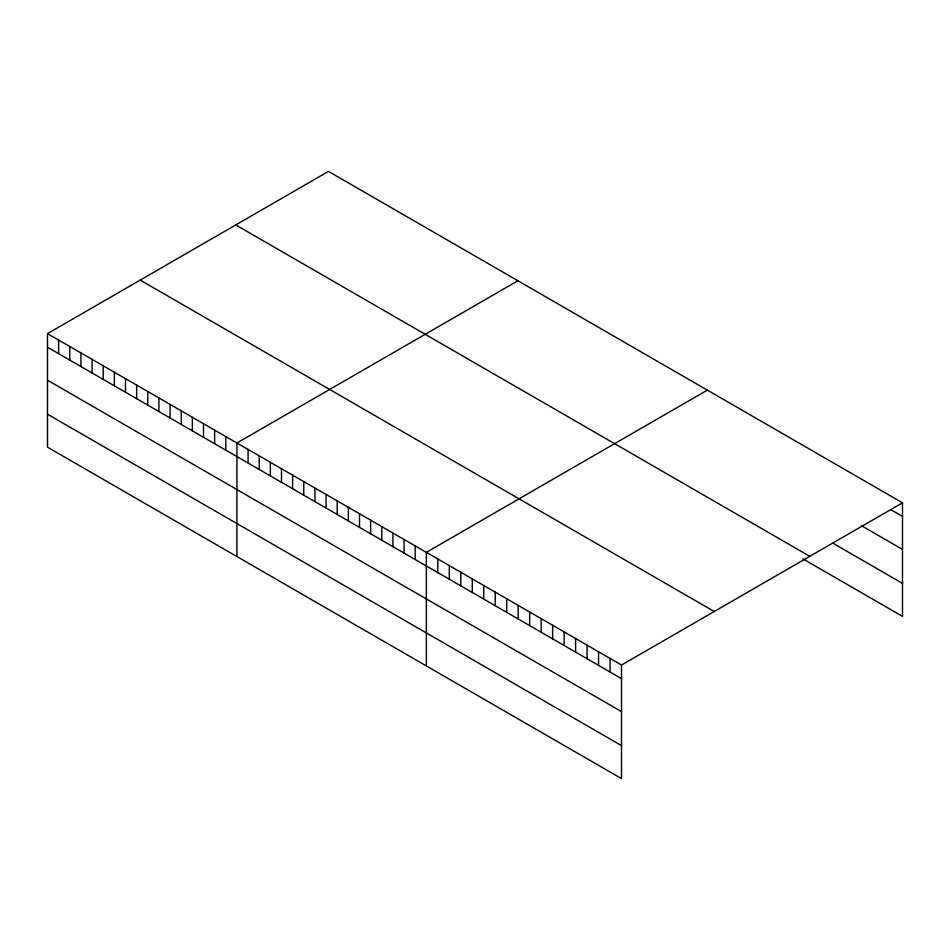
<?xml version="1.0" encoding="UTF-8"?>
<svg xmlns="http://www.w3.org/2000/svg" width="950" height="950" viewBox="0 0 950 950"><rect width="100%" height="100%" fill="white"/><g stroke="black" fill="none" stroke-linecap="round" stroke-linejoin="round"><path stroke-width="1.43" d="M47.5 333.628L621.514 665.036L621.514 778.596L47.5 447.189L47.5 333.628L328.486 171.404L902.5 502.811L902.5 616.372L802.999 558.921M517.916 280.772L236.93 442.997L236.93 556.558M707.334 390.129L426.348 552.354L426.348 665.914M621.514 665.036L902.5 502.811M891.017 509.782L902.5 516.408M861.686 525.825L902.5 549.397M833.613 543.614L902.5 583.383M235.766 224.936L809.78 556.344M140.22 280.096L714.234 611.503M47.5 347.225L621.514 678.633M47.5 380.214L621.514 711.621M47.5 414.2L621.514 745.607M610.031 658.409L610.031 672.006M598.559 651.783L598.559 665.38M587.076 645.145L587.076 658.754M575.593 638.519L575.593 652.127M564.11 631.893L564.11 645.489M552.627 625.266L552.627 638.863M541.156 618.64L541.156 632.237M529.673 612.014L529.673 625.611M518.189 605.388L518.189 618.984M506.706 598.749L506.706 612.358M495.235 592.123L495.235 605.732M483.752 585.497L483.752 599.094M472.269 578.871L472.269 592.467M460.786 572.244L460.786 585.841M449.314 565.618L449.314 579.215M437.831 558.98L437.831 572.589M415.209 545.929L415.209 559.526M404.059 539.493L404.059 553.09M392.92 533.057L392.92 546.654M381.781 526.621L381.781 540.229M370.631 520.196L370.631 533.793M359.492 513.76L359.492 527.357M348.353 507.324L348.353 520.921M337.202 500.887L337.202 514.496M326.064 494.463L326.064 508.06M314.925 488.027L314.925 501.624M303.786 481.591L303.786 495.188M292.636 475.154L292.636 488.763M281.497 468.73L281.497 482.327M270.358 462.294L270.358 475.891M259.207 455.858L259.207 469.466M248.069 449.433L248.069 463.03M225.779 436.561L225.779 450.157M214.641 430.124L214.641 443.733M203.502 423.7L203.502 437.297M192.351 417.264L192.351 430.861M181.213 410.827L181.213 424.424M170.074 404.391L170.074 418M158.923 397.967L158.923 411.564M147.784 391.531L147.784 405.128M136.646 385.094L136.646 398.691M125.495 378.658L125.495 392.267M114.356 372.234L114.356 385.831M103.218 365.798L103.218 379.394M92.067 359.361L92.067 372.958M80.928 352.925L80.928 366.534M69.789 346.501L69.789 360.098M58.639 340.064L58.639 353.661"/></g></svg>
